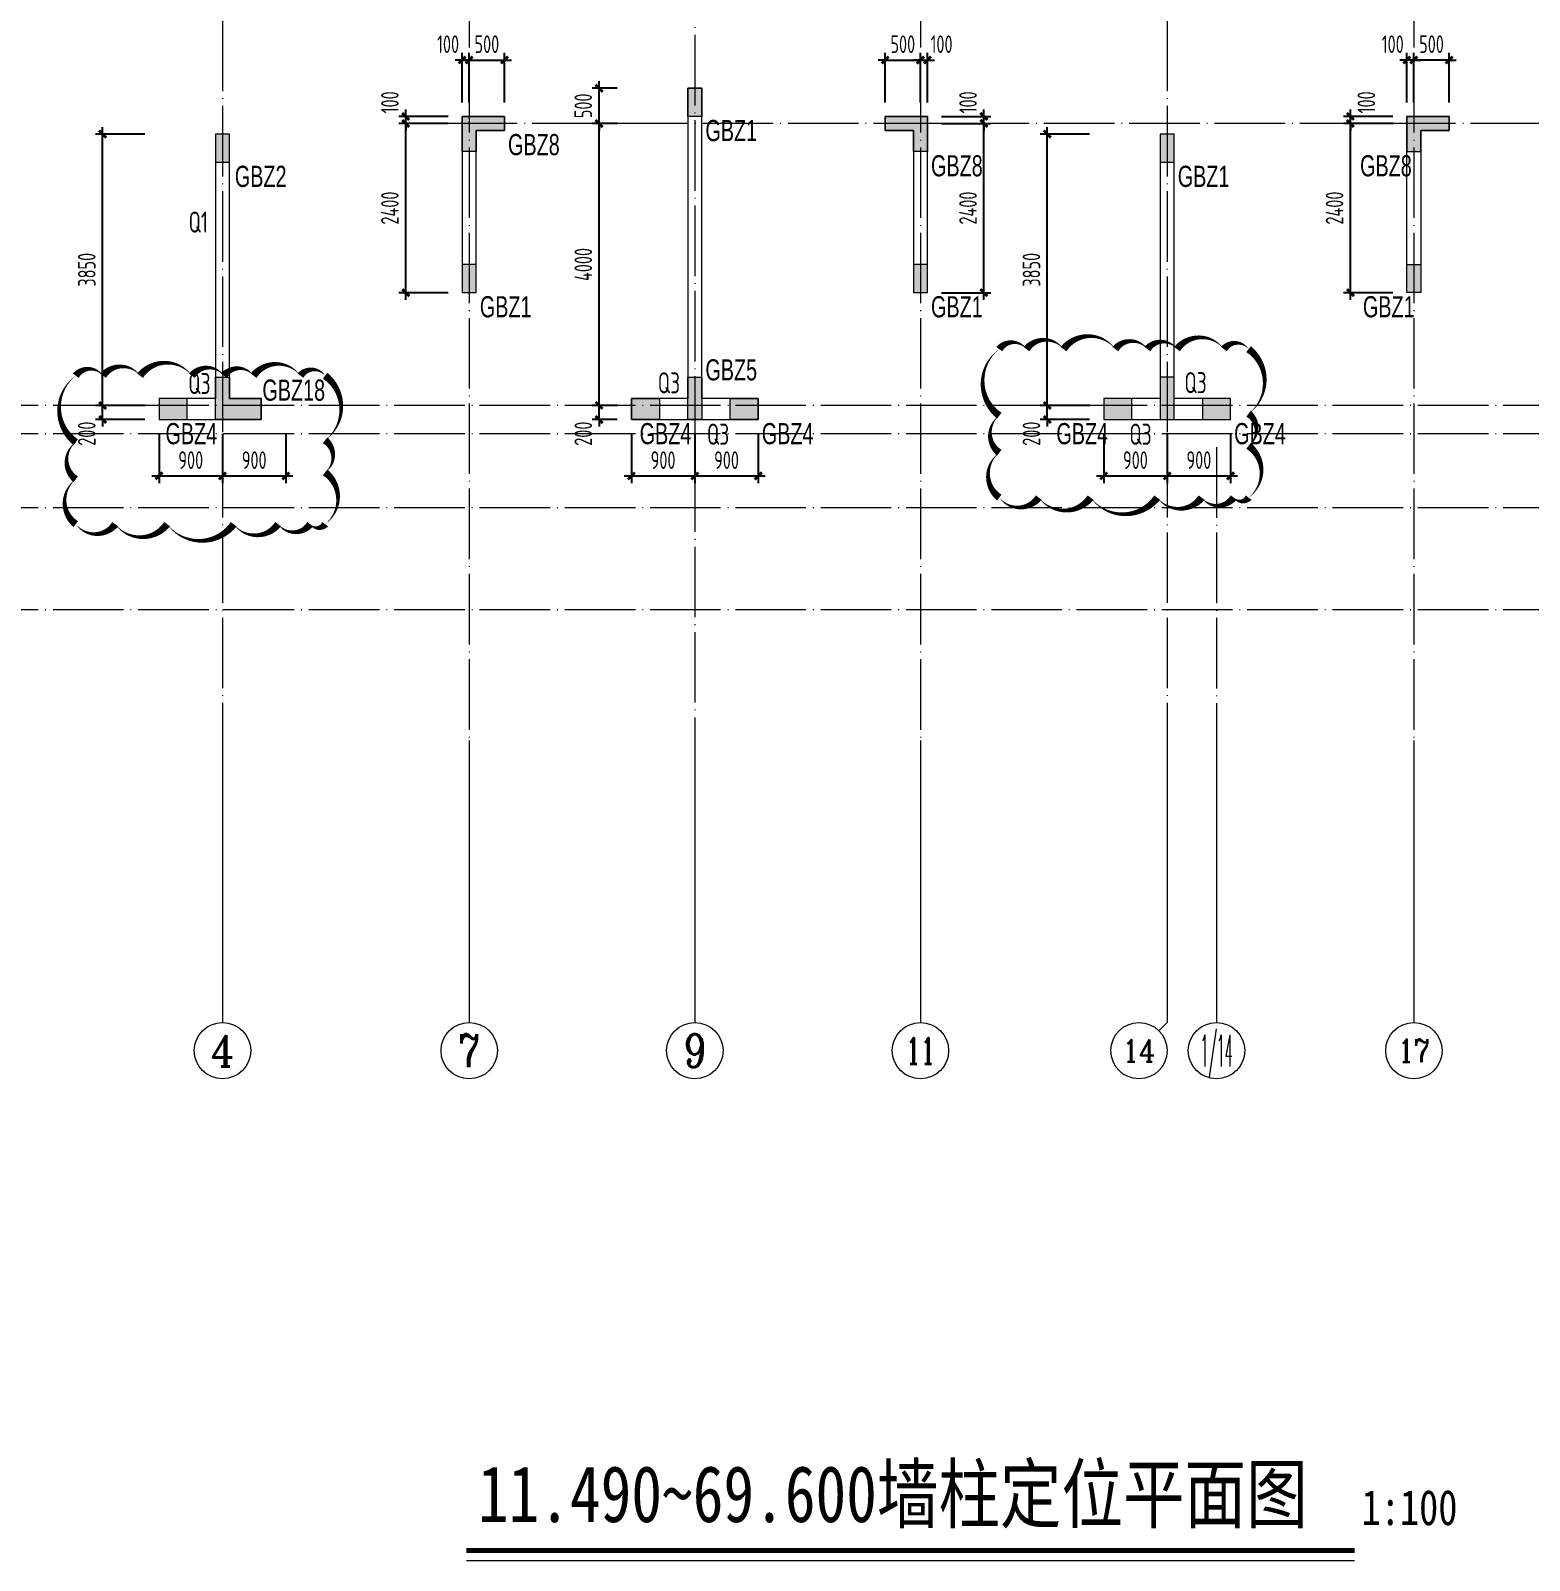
# Model space of a CAD drawing. Extents: x -129922 to 1190196, y -520662 to 139923.
# Drawn here: x 297974 to 319234, y -367154 to -345453 of the extents above; entities that cross this region are included whole.
import ezdxf
from ezdxf.enums import TextEntityAlignment as Align

# ---------------------------------------------------------------- set-up
doc = ezdxf.new("R2010")
doc.units = 0
doc.header["$LTSCALE"] = 1000
doc.header["$MEASUREMENT"] = 0
doc.linetypes.add('DOTE', pattern=[2.42, 2, -0.2, 0.02, -0.2])
for name, color, linetype, lineweight in [('A-标注-轴号', 3, 'Continuous', 15), ('A-标注-轴号文字', 7, 'Continuous', 15), ('A-轴线-塔楼', 1, 'DOTE', 9), ('A-轴线-隔墙', 41, 'DOTE', 9), ('S-基础-HATCH', 251, 'Continuous', 20), ('S-墙柱-COLU', 50, 'Continuous', 20), ('S-墙柱-DIM', 3, 'Continuous', 20), ('S-墙柱-WALL', 6, 'Continuous', 20), ('S-墙柱-编号', 4, 'Continuous', 20), ('S-板-文字', 7, 'Continuous', 20), ('S-通用-TEXT', 7, 'Continuous', 20)]:
    doc.layers.add(name, color=color, linetype=linetype, lineweight=lineweight)
doc.layers.add('S-活动层-非打印1', color=170, linetype='Continuous', lineweight=20, plot=False)
doc.styles.add('_TCH_AXIS', font='COMPLEX.shx', dxfattribs={"bigfont": 'hztxt.shx'})
doc.styles.add('BW_Dim', font='Bweng.shx', dxfattribs={"width": 0.7, "bigfont": 'hztxt.shx'})
doc.styles.add('COMPLEX', font='COMPLEX')
doc.styles.add('TSSD_Dimension', font='tssdeng.shx', dxfattribs={"width": 0.7, "bigfont": 'HZTXT.SHX'})
doc.styles.add('TSSD_Rein', font='tssdeng.shx', dxfattribs={"width": 0.7, "bigfont": 'hztxt.shx'})
doc.styles.add('黑体', font='', dxfattribs={"width": 0.8})
doc.styles.get('黑体').set_extended_font_data('SimHei')
doc.dimstyles.new('TSSD_100_100', dxfattribs={"dimtxt": 250, "dimasz": 100, "dimexe": 100, "dimexo": 200, "dimgap": 100, "dimtad": 1, "dimdec": 0, "dimzin": 0, "dimdsep": 46, "dimtxsty": 'TSSD_Dimension', "dimblk": 'ARCHTICK', "dimcen": 0, "dimdle": 100, "dimclrt": 7, "dimadec": 0, "dimazin": 0, "dimtfac": 1, "dimtdec": 0, "dimtix": 1, "dimtmove": 2, "dimatfit": 0, "dimfxl": 0, "dimtolj": 1, "dimtzin": 0, "dimarcsym": 0})

# ---------------------------------------------------------------- blocks, each defined once
blk = doc.blocks.new('_AXISO')
blk.add_circle((0, 0), 0.5)
at = {"layer": 'S-板-文字', "style": 'COMPLEX', "width": 1.041667}
blk.add_attdef('A', text='', height=0.56, dxfattribs=at).set_placement((-0.25, -0.28), (0.25, -0.28), align=Align.FIT)
blk = doc.blocks.new('ZHOUWANG3')
at = {"layer": 'A-标注-轴号'}
for p, q in [((98852, 226834), (98852, 222834)), ((102352, 226834), (102352, 222834)), ((105552, 226834), (105552, 222834)), ((108752, 226834), (108752, 222834)), ((112252, 226834), (112252, 222834)), ((112952, 226834), (112952, 222834)), ((115752, 226834), (115752, 222834)), ((112135, 222716), (112252, 222834))]:
    blk.add_line(p, q, dxfattribs=at)
at = {"layer": 'A-轴线-塔楼', "linetype": 'DOTE', "ltscale": 0.5}
for p, q in [((105552, 248942), (105552, 226834)), ((98852, 241886), (98852, 226834)), ((112252, 241886), (112252, 226834)), ((102352, 240086), (102352, 226834)), ((108752, 240086), (108752, 226834)), ((115752, 240086), (115752, 226834)), ((122394, 235586), (101608, 235586)), ((139798, 231586), (85362, 231586)), ((112952, 230993), (112952, 226834)), ((139798, 228686), (85362, 228686))]:
    blk.add_line(p, q, dxfattribs=at)
at = {"layer": 'A-轴线-隔墙', "ltscale": 0.5}
for p, q in [((139798, 231186), (85362, 231186)), ((139798, 230136), (85362, 230136))]:
    blk.add_line(p, q, dxfattribs=at)
at = {"layer": 'A-标注-轴号'}
ref = blk.add_blockref('_AXISO', (98852, 222434), dxfattribs=dict(at, xscale=800, yscale=800, zscale=800))
ref.add_attrib('A', '4', dxfattribs={"layer": 'A-标注-轴号文字', "height": 445, "style": '_TCH_AXIS'}).set_placement((98682, 222211), (99022, 222211), align=Align.FIT)
ref = blk.add_blockref('_AXISO', (102352, 222434), dxfattribs=dict(at, xscale=800, yscale=800, zscale=800))
ref.add_attrib('A', '7', dxfattribs={"layer": 'A-标注-轴号文字', "height": 466, "style": '_TCH_AXIS'}).set_placement((102197, 222201), (102507, 222201), align=Align.FIT)
ref = blk.add_blockref('_AXISO', (105552, 222434), dxfattribs=dict(at, xscale=800, yscale=800, zscale=800))
ref.add_attrib('A', '9', dxfattribs={"layer": 'A-标注-轴号文字', "height": 466, "style": '_TCH_AXIS'}).set_placement((105397, 222201), (105707, 222201), align=Align.FIT)
ref = blk.add_blockref('_AXISO', (108752, 222434), dxfattribs=dict(at, xscale=800, yscale=800, zscale=800))
ref.add_attrib('A', '11', dxfattribs={"layer": 'A-标注-轴号文字', "height": 368.8, "style": '_TCH_AXIS'}).set_placement((108541, 222249), (108963, 222249), align=Align.FIT)
ref = blk.add_blockref('_AXISO', (111852, 222434), dxfattribs=dict(at, xscale=800, yscale=800, zscale=800))
ref.add_attrib('A', '14', dxfattribs={"layer": 'A-标注-轴号文字', "height": 314.1, "style": '_TCH_AXIS'}).set_placement((111620, 222277), (112084, 222277), align=Align.FIT)
ref = blk.add_blockref('_AXISO', (112952, 222434), dxfattribs=dict(at, xscale=800, yscale=800, zscale=800))
ref.add_attrib('A', '1/14', dxfattribs={"layer": 'A-标注-轴号文字', "height": 452.5, "style": '_TCH_AXIS', "width": 0.308824}).set_placement((112726, 222207), (113178, 222207), align=Align.FIT)
ref = blk.add_blockref('_AXISO', (115752, 222434), dxfattribs=dict(at, xscale=800, yscale=800, zscale=800))
ref.add_attrib('A', '17', dxfattribs={"layer": 'A-标注-轴号文字', "height": 328.4, "style": '_TCH_AXIS'}).set_placement((115525, 222269), (115979, 222269), align=Align.FIT)
blk = doc.blocks.new('_ArchTick')
at = {"color": 0, "linetype": 'ByBlock', "const_width": 0.4}
blk.add_lwpolyline([(-0.5, -0.5), (0.5, 0.5)], dxfattribs=at)
blk = doc.blocks.new('*D1673')
at = {"layer": 'Defpoints', "color": 0, "transparency": 16777216}
for p in [(298996, -350771), (299796, -350771), (299796, -350971)]:
    blk.add_point(p, dxfattribs=at)
at = {"layer": 'S-墙柱-DIM', "color": 0, "lineweight": -2, "transparency": 16777216}
for p, q in [((298996, -350771), (298996, -350671)), ((299596, -350771), (298896, -350771)), ((298996, -350971), (298996, -350771)), ((299596, -350971), (298896, -350971)), ((298996, -350971), (298996, -351071))]:
    blk.add_line(p, q, dxfattribs=at)
at = {"layer": 'S-墙柱-DIM', "color": 0, "lineweight": -2, "transparency": 16777216, "xscale": 100, "yscale": 100, "zscale": 100}
for p, rotation in [((298996, -350771), 270), ((298996, -350971), 90)]:
    blk.add_blockref('_ArchTick', p, dxfattribs=dict(at, rotation=rotation))
at = {"layer": 'S-墙柱-DIM', "color": 7, "transparency": 16777216, "insert": (298771, -351171), "char_height": 250, "attachment_point": 5, "rotation": 90, "style": 'TSSD_Dimension'}
blk.add_mtext('\\A1;200', dxfattribs=at)
blk = doc.blocks.new('*D1674')
at = {"layer": 'Defpoints', "color": 0, "transparency": 16777216}
for p in [(298996, -346921), (299796, -346921), (299796, -350771)]:
    blk.add_point(p, dxfattribs=at)
at = {"layer": 'S-墙柱-DIM', "color": 0, "lineweight": -2, "transparency": 16777216}
for p, q in [((299596, -346921), (298896, -346921)), ((298996, -350871), (298996, -346821)), ((299596, -350771), (298896, -350771))]:
    blk.add_line(p, q, dxfattribs=at)
at = {"layer": 'S-墙柱-DIM', "color": 0, "lineweight": -2, "transparency": 16777216, "xscale": 100, "yscale": 100, "zscale": 100}
for p, rotation in [((298996, -346921), 90), ((298996, -350771), 270)]:
    blk.add_blockref('_ArchTick', p, dxfattribs=dict(at, rotation=rotation))
at = {"layer": 'S-墙柱-DIM', "color": 7, "transparency": 16777216, "insert": (298771, -348846), "char_height": 250, "attachment_point": 5, "rotation": 90, "style": 'TSSD_Dimension'}
blk.add_mtext('\\A1;3850', dxfattribs=at)
blk = doc.blocks.new('*D1675')
at = {"layer": 'Defpoints', "color": 0, "transparency": 16777216}
for p in [(299796, -350971), (300696, -350971), (300696, -351771)]:
    blk.add_point(p, dxfattribs=at)
at = {"layer": 'S-墙柱-DIM', "color": 0, "lineweight": -2, "transparency": 16777216}
for p, q in [((299796, -351171), (299796, -351871)), ((300696, -351171), (300696, -351871)), ((299696, -351771), (300796, -351771))]:
    blk.add_line(p, q, dxfattribs=at)
at = {"layer": 'S-墙柱-DIM', "color": 0, "lineweight": -2, "transparency": 16777216, "xscale": 100, "yscale": 100, "zscale": 100, "rotation": 180}
blk.add_blockref('_ArchTick', (299796, -351771), dxfattribs=at)
at = {"layer": 'S-墙柱-DIM', "color": 0, "lineweight": -2, "transparency": 16777216, "xscale": 100, "yscale": 100, "zscale": 100}
blk.add_blockref('_ArchTick', (300696, -351771), dxfattribs=at)
at = {"layer": 'S-墙柱-DIM', "color": 7, "transparency": 16777216, "insert": (300246, -351546), "char_height": 250, "attachment_point": 5, "style": 'TSSD_Dimension'}
blk.add_mtext('\\A1;900', dxfattribs=at)
blk = doc.blocks.new('*D1676')
at = {"layer": 'Defpoints', "color": 0, "transparency": 16777216}
for p in [(300696, -350971), (301596, -350971), (301596, -351771)]:
    blk.add_point(p, dxfattribs=at)
at = {"layer": 'S-墙柱-DIM', "color": 0, "lineweight": -2, "transparency": 16777216}
for p, q in [((300696, -351171), (300696, -351871)), ((301596, -351171), (301596, -351871)), ((300596, -351771), (301696, -351771))]:
    blk.add_line(p, q, dxfattribs=at)
at = {"layer": 'S-墙柱-DIM', "color": 0, "lineweight": -2, "transparency": 16777216, "xscale": 100, "yscale": 100, "zscale": 100, "rotation": 180}
blk.add_blockref('_ArchTick', (300696, -351771), dxfattribs=at)
at = {"layer": 'S-墙柱-DIM', "color": 0, "lineweight": -2, "transparency": 16777216, "xscale": 100, "yscale": 100, "zscale": 100}
blk.add_blockref('_ArchTick', (301596, -351771), dxfattribs=at)
at = {"layer": 'S-墙柱-DIM', "color": 7, "transparency": 16777216, "insert": (301146, -351546), "char_height": 250, "attachment_point": 5, "style": 'TSSD_Dimension'}
blk.add_mtext('\\A1;900', dxfattribs=at)
blk = doc.blocks.new('*D1686')
at = {"layer": 'Defpoints', "color": 0, "transparency": 16777216}
for p in [(303296, -346771), (304096, -346771), (304096, -349171)]:
    blk.add_point(p, dxfattribs=at)
at = {"layer": 'S-墙柱-DIM', "color": 0, "lineweight": -2, "transparency": 16777216}
for p, q in [((303896, -346771), (303196, -346771)), ((303296, -349271), (303296, -346671)), ((303896, -349171), (303196, -349171))]:
    blk.add_line(p, q, dxfattribs=at)
at = {"layer": 'S-墙柱-DIM', "color": 0, "lineweight": -2, "transparency": 16777216, "xscale": 100, "yscale": 100, "zscale": 100}
for p, rotation in [((303296, -346771), 90), ((303296, -349171), 270)]:
    blk.add_blockref('_ArchTick', p, dxfattribs=dict(at, rotation=rotation))
at = {"layer": 'S-墙柱-DIM', "color": 7, "transparency": 16777216, "insert": (303071, -347971), "char_height": 250, "attachment_point": 5, "rotation": 90, "style": 'TSSD_Dimension'}
blk.add_mtext('\\A1;2400', dxfattribs=at)
blk = doc.blocks.new('*D1687')
at = {"layer": 'Defpoints', "color": 0, "transparency": 16777216}
for p in [(303296, -346671), (304096, -346671), (304096, -346771)]:
    blk.add_point(p, dxfattribs=at)
at = {"layer": 'S-墙柱-DIM', "color": 0, "lineweight": -2, "transparency": 16777216}
for p, q in [((303896, -346671), (303196, -346671)), ((303896, -346771), (303196, -346771)), ((303296, -346671), (303296, -346571)), ((303296, -346771), (303296, -346671)), ((303296, -346771), (303296, -346871))]:
    blk.add_line(p, q, dxfattribs=at)
at = {"layer": 'S-墙柱-DIM', "color": 0, "lineweight": -2, "transparency": 16777216, "xscale": 100, "yscale": 100, "zscale": 100}
for p, rotation in [((303296, -346671), 270), ((303296, -346771), 90)]:
    blk.add_blockref('_ArchTick', p, dxfattribs=dict(at, rotation=rotation))
at = {"layer": 'S-墙柱-DIM', "color": 7, "transparency": 16777216, "insert": (303071, -346471), "char_height": 250, "attachment_point": 5, "rotation": 90, "style": 'TSSD_Dimension'}
blk.add_mtext('\\A1;100', dxfattribs=at)
blk = doc.blocks.new('*D1688')
at = {"layer": 'Defpoints', "color": 0, "transparency": 16777216}
for p in [(304196, -345871), (304096, -346671), (304196, -346671)]:
    blk.add_point(p, dxfattribs=at)
at = {"layer": 'S-墙柱-DIM', "color": 0, "lineweight": -2, "transparency": 16777216}
for p, q in [((304096, -345871), (303996, -345871)), ((304096, -346471), (304096, -345771)), ((304096, -345871), (304196, -345871)), ((304196, -346471), (304196, -345771)), ((304196, -345871), (304296, -345871))]:
    blk.add_line(p, q, dxfattribs=at)
at = {"layer": 'S-墙柱-DIM', "color": 0, "lineweight": -2, "transparency": 16777216, "xscale": 100, "yscale": 100, "zscale": 100}
blk.add_blockref('_ArchTick', (304096, -345871), dxfattribs=at)
at = {"layer": 'S-墙柱-DIM', "color": 0, "lineweight": -2, "transparency": 16777216, "xscale": 100, "yscale": 100, "zscale": 100, "rotation": 180}
blk.add_blockref('_ArchTick', (304196, -345871), dxfattribs=at)
at = {"layer": 'S-墙柱-DIM', "color": 7, "transparency": 16777216, "insert": (303896, -345646), "char_height": 250, "attachment_point": 5, "style": 'TSSD_Dimension'}
blk.add_mtext('\\A1;100', dxfattribs=at)
blk = doc.blocks.new('*D1689')
at = {"layer": 'Defpoints', "color": 0, "transparency": 16777216}
for p in [(304696, -345871), (304196, -346671), (304696, -346671)]:
    blk.add_point(p, dxfattribs=at)
at = {"layer": 'S-墙柱-DIM', "color": 0, "lineweight": -2, "transparency": 16777216}
for p, q in [((304196, -345871), (304096, -345871)), ((304196, -346471), (304196, -345771)), ((304196, -345871), (304696, -345871)), ((304696, -346471), (304696, -345771)), ((304696, -345871), (304796, -345871))]:
    blk.add_line(p, q, dxfattribs=at)
at = {"layer": 'S-墙柱-DIM', "color": 0, "lineweight": -2, "transparency": 16777216, "xscale": 100, "yscale": 100, "zscale": 100}
blk.add_blockref('_ArchTick', (304196, -345871), dxfattribs=at)
at = {"layer": 'S-墙柱-DIM', "color": 0, "lineweight": -2, "transparency": 16777216, "xscale": 100, "yscale": 100, "zscale": 100, "rotation": 180}
blk.add_blockref('_ArchTick', (304696, -345871), dxfattribs=at)
at = {"layer": 'S-墙柱-DIM', "color": 7, "transparency": 16777216, "insert": (304446, -345646), "char_height": 250, "attachment_point": 5, "style": 'TSSD_Dimension'}
blk.add_mtext('\\A1;500', dxfattribs=at)
blk = doc.blocks.new('*D1699')
at = {"layer": 'Defpoints', "color": 0, "transparency": 16777216}
for p in [(306039, -350771), (306496, -350771), (306496, -350971)]:
    blk.add_point(p, dxfattribs=at)
at = {"layer": 'S-墙柱-DIM', "color": 0, "lineweight": -2, "transparency": 16777216}
for p, q in [((306039, -350771), (306039, -350671)), ((306296, -350771), (305939, -350771)), ((306039, -350971), (306039, -350771)), ((306296, -350971), (305939, -350971)), ((306039, -350971), (306039, -351071))]:
    blk.add_line(p, q, dxfattribs=at)
at = {"layer": 'S-墙柱-DIM', "color": 0, "lineweight": -2, "transparency": 16777216, "xscale": 100, "yscale": 100, "zscale": 100}
for p, rotation in [((306039, -350771), 270), ((306039, -350971), 90)]:
    blk.add_blockref('_ArchTick', p, dxfattribs=dict(at, rotation=rotation))
at = {"layer": 'S-墙柱-DIM', "color": 7, "transparency": 16777216, "insert": (305814, -351171), "char_height": 250, "attachment_point": 5, "rotation": 90, "style": 'TSSD_Dimension'}
blk.add_mtext('\\A1;200', dxfattribs=at)
blk = doc.blocks.new('*D1700')
at = {"layer": 'Defpoints', "color": 0, "transparency": 16777216}
for p in [(306039, -346771), (306496, -346771), (306496, -350771)]:
    blk.add_point(p, dxfattribs=at)
at = {"layer": 'S-墙柱-DIM', "color": 0, "lineweight": -2, "transparency": 16777216}
for p, q in [((306296, -346771), (305939, -346771)), ((306039, -350871), (306039, -346671)), ((306296, -350771), (305939, -350771))]:
    blk.add_line(p, q, dxfattribs=at)
at = {"layer": 'S-墙柱-DIM', "color": 0, "lineweight": -2, "transparency": 16777216, "xscale": 100, "yscale": 100, "zscale": 100}
for p, rotation in [((306039, -346771), 90), ((306039, -350771), 270)]:
    blk.add_blockref('_ArchTick', p, dxfattribs=dict(at, rotation=rotation))
at = {"layer": 'S-墙柱-DIM', "color": 7, "transparency": 16777216, "insert": (305814, -348771), "char_height": 250, "attachment_point": 5, "rotation": 90, "style": 'TSSD_Dimension'}
blk.add_mtext('\\A1;4000', dxfattribs=at)
blk = doc.blocks.new('*D1701')
at = {"layer": 'Defpoints', "color": 0, "transparency": 16777216}
for p in [(306039, -346271), (306496, -346271), (306496, -346771)]:
    blk.add_point(p, dxfattribs=at)
at = {"layer": 'S-墙柱-DIM', "color": 0, "lineweight": -2, "transparency": 16777216}
for p, q in [((306296, -346271), (305939, -346271)), ((306039, -346271), (306039, -346171)), ((306039, -346771), (306039, -346271)), ((306296, -346771), (305939, -346771)), ((306039, -346771), (306039, -346871))]:
    blk.add_line(p, q, dxfattribs=at)
at = {"layer": 'S-墙柱-DIM', "color": 0, "lineweight": -2, "transparency": 16777216, "xscale": 100, "yscale": 100, "zscale": 100}
for p, rotation in [((306039, -346271), 270), ((306039, -346771), 90)]:
    blk.add_blockref('_ArchTick', p, dxfattribs=dict(at, rotation=rotation))
at = {"layer": 'S-墙柱-DIM', "color": 7, "transparency": 16777216, "insert": (305814, -346521), "char_height": 250, "attachment_point": 5, "rotation": 90, "style": 'TSSD_Dimension'}
blk.add_mtext('\\A1;500', dxfattribs=at)
blk = doc.blocks.new('*D1702')
at = {"layer": 'Defpoints', "color": 0, "transparency": 16777216}
for p in [(306496, -350971), (307396, -350971), (307396, -351771)]:
    blk.add_point(p, dxfattribs=at)
at = {"layer": 'S-墙柱-DIM', "color": 0, "lineweight": -2, "transparency": 16777216}
for p, q in [((306496, -351171), (306496, -351871)), ((307396, -351171), (307396, -351871)), ((306396, -351771), (307496, -351771))]:
    blk.add_line(p, q, dxfattribs=at)
at = {"layer": 'S-墙柱-DIM', "color": 0, "lineweight": -2, "transparency": 16777216, "xscale": 100, "yscale": 100, "zscale": 100, "rotation": 180}
blk.add_blockref('_ArchTick', (306496, -351771), dxfattribs=at)
at = {"layer": 'S-墙柱-DIM', "color": 0, "lineweight": -2, "transparency": 16777216, "xscale": 100, "yscale": 100, "zscale": 100}
blk.add_blockref('_ArchTick', (307396, -351771), dxfattribs=at)
at = {"layer": 'S-墙柱-DIM', "color": 7, "transparency": 16777216, "insert": (306946, -351546), "char_height": 250, "attachment_point": 5, "style": 'TSSD_Dimension'}
blk.add_mtext('\\A1;900', dxfattribs=at)
blk = doc.blocks.new('*D1703')
at = {"layer": 'Defpoints', "color": 0, "transparency": 16777216}
for p in [(307396, -350971), (308296, -350971), (308296, -351771)]:
    blk.add_point(p, dxfattribs=at)
at = {"layer": 'S-墙柱-DIM', "color": 0, "lineweight": -2, "transparency": 16777216}
for p, q in [((307396, -351171), (307396, -351871)), ((308296, -351171), (308296, -351871)), ((307296, -351771), (308396, -351771))]:
    blk.add_line(p, q, dxfattribs=at)
at = {"layer": 'S-墙柱-DIM', "color": 0, "lineweight": -2, "transparency": 16777216, "xscale": 100, "yscale": 100, "zscale": 100, "rotation": 180}
blk.add_blockref('_ArchTick', (307396, -351771), dxfattribs=at)
at = {"layer": 'S-墙柱-DIM', "color": 0, "lineweight": -2, "transparency": 16777216, "xscale": 100, "yscale": 100, "zscale": 100}
blk.add_blockref('_ArchTick', (308296, -351771), dxfattribs=at)
at = {"layer": 'S-墙柱-DIM', "color": 7, "transparency": 16777216, "insert": (307846, -351546), "char_height": 250, "attachment_point": 5, "style": 'TSSD_Dimension'}
blk.add_mtext('\\A1;900', dxfattribs=at)
blk = doc.blocks.new('*D1704')
at = {"layer": 'Defpoints', "color": 0, "transparency": 16777216}
for p in [(310696, -346771), (311496, -346771), (310696, -349171)]:
    blk.add_point(p, dxfattribs=at)
at = {"layer": 'S-墙柱-DIM', "color": 0, "lineweight": -2, "transparency": 16777216}
for p, q in [((310896, -346771), (311596, -346771)), ((311496, -349271), (311496, -346671)), ((310896, -349171), (311596, -349171))]:
    blk.add_line(p, q, dxfattribs=at)
at = {"layer": 'S-墙柱-DIM', "color": 0, "lineweight": -2, "transparency": 16777216, "xscale": 100, "yscale": 100, "zscale": 100}
for p, rotation in [((311496, -346771), 90), ((311496, -349171), 270)]:
    blk.add_blockref('_ArchTick', p, dxfattribs=dict(at, rotation=rotation))
at = {"layer": 'S-墙柱-DIM', "color": 7, "transparency": 16777216, "insert": (311271, -347971), "char_height": 250, "attachment_point": 5, "rotation": 90, "style": 'TSSD_Dimension'}
blk.add_mtext('\\A1;2400', dxfattribs=at)
blk = doc.blocks.new('*D1705')
at = {"layer": 'Defpoints', "color": 0, "transparency": 16777216}
for p in [(310696, -346671), (310696, -346771), (311496, -346671)]:
    blk.add_point(p, dxfattribs=at)
at = {"layer": 'S-墙柱-DIM', "color": 0, "lineweight": -2, "transparency": 16777216}
for p, q in [((310896, -346671), (311596, -346671)), ((310896, -346771), (311596, -346771)), ((311496, -346671), (311496, -346571)), ((311496, -346771), (311496, -346671)), ((311496, -346771), (311496, -346871))]:
    blk.add_line(p, q, dxfattribs=at)
at = {"layer": 'S-墙柱-DIM', "color": 0, "lineweight": -2, "transparency": 16777216, "xscale": 100, "yscale": 100, "zscale": 100}
for p, rotation in [((311496, -346671), 270), ((311496, -346771), 90)]:
    blk.add_blockref('_ArchTick', p, dxfattribs=dict(at, rotation=rotation))
at = {"layer": 'S-墙柱-DIM', "color": 7, "transparency": 16777216, "insert": (311271, -346471), "char_height": 250, "attachment_point": 5, "rotation": 90, "style": 'TSSD_Dimension'}
blk.add_mtext('\\A1;100', dxfattribs=at)
blk = doc.blocks.new('*D1706')
at = {"layer": 'Defpoints', "color": 0, "transparency": 16777216}
for p in [(310596, -345871), (310096, -346671), (310596, -346671)]:
    blk.add_point(p, dxfattribs=at)
at = {"layer": 'S-墙柱-DIM', "color": 0, "lineweight": -2, "transparency": 16777216}
for p, q in [((310096, -345871), (309996, -345871)), ((310096, -346471), (310096, -345771)), ((310096, -345871), (310596, -345871)), ((310596, -346471), (310596, -345771)), ((310596, -345871), (310696, -345871))]:
    blk.add_line(p, q, dxfattribs=at)
at = {"layer": 'S-墙柱-DIM', "color": 0, "lineweight": -2, "transparency": 16777216, "xscale": 100, "yscale": 100, "zscale": 100}
blk.add_blockref('_ArchTick', (310096, -345871), dxfattribs=at)
at = {"layer": 'S-墙柱-DIM', "color": 0, "lineweight": -2, "transparency": 16777216, "xscale": 100, "yscale": 100, "zscale": 100, "rotation": 180}
blk.add_blockref('_ArchTick', (310596, -345871), dxfattribs=at)
at = {"layer": 'S-墙柱-DIM', "color": 7, "transparency": 16777216, "insert": (310346, -345646), "char_height": 250, "attachment_point": 5, "style": 'TSSD_Dimension'}
blk.add_mtext('\\A1;500', dxfattribs=at)
blk = doc.blocks.new('*D1707')
at = {"layer": 'Defpoints', "color": 0, "transparency": 16777216}
for p in [(310696, -345871), (310596, -346671), (310696, -346671)]:
    blk.add_point(p, dxfattribs=at)
at = {"layer": 'S-墙柱-DIM', "color": 0, "lineweight": -2, "transparency": 16777216}
for p, q in [((310596, -345871), (310496, -345871)), ((310596, -346471), (310596, -345771)), ((310596, -345871), (310696, -345871)), ((310696, -346471), (310696, -345771)), ((310696, -345871), (310796, -345871))]:
    blk.add_line(p, q, dxfattribs=at)
at = {"layer": 'S-墙柱-DIM', "color": 0, "lineweight": -2, "transparency": 16777216, "xscale": 100, "yscale": 100, "zscale": 100}
blk.add_blockref('_ArchTick', (310596, -345871), dxfattribs=at)
at = {"layer": 'S-墙柱-DIM', "color": 0, "lineweight": -2, "transparency": 16777216, "xscale": 100, "yscale": 100, "zscale": 100, "rotation": 180}
blk.add_blockref('_ArchTick', (310696, -345871), dxfattribs=at)
at = {"layer": 'S-墙柱-DIM', "color": 7, "transparency": 16777216, "insert": (310896, -345646), "char_height": 250, "attachment_point": 5, "style": 'TSSD_Dimension'}
blk.add_mtext('\\A1;100', dxfattribs=at)
blk = doc.blocks.new('*D1717')
at = {"layer": 'Defpoints', "color": 0, "transparency": 16777216}
for p in [(312396, -350771), (313196, -350771), (313196, -350971)]:
    blk.add_point(p, dxfattribs=at)
at = {"layer": 'S-墙柱-DIM', "color": 0, "lineweight": -2, "transparency": 16777216}
for p, q in [((312396, -350771), (312396, -350671)), ((312996, -350771), (312296, -350771)), ((312396, -350971), (312396, -350771)), ((312996, -350971), (312296, -350971)), ((312396, -350971), (312396, -351071))]:
    blk.add_line(p, q, dxfattribs=at)
at = {"layer": 'S-墙柱-DIM', "color": 0, "lineweight": -2, "transparency": 16777216, "xscale": 100, "yscale": 100, "zscale": 100}
for p, rotation in [((312396, -350771), 270), ((312396, -350971), 90)]:
    blk.add_blockref('_ArchTick', p, dxfattribs=dict(at, rotation=rotation))
at = {"layer": 'S-墙柱-DIM', "color": 7, "transparency": 16777216, "insert": (312171, -351171), "char_height": 250, "attachment_point": 5, "rotation": 90, "style": 'TSSD_Dimension'}
blk.add_mtext('\\A1;200', dxfattribs=at)
blk = doc.blocks.new('*D1718')
at = {"layer": 'Defpoints', "color": 0, "transparency": 16777216}
for p in [(312396, -346921), (313196, -346921), (313196, -350771)]:
    blk.add_point(p, dxfattribs=at)
at = {"layer": 'S-墙柱-DIM', "color": 0, "lineweight": -2, "transparency": 16777216}
for p, q in [((312996, -346921), (312296, -346921)), ((312396, -350871), (312396, -346821)), ((312996, -350771), (312296, -350771))]:
    blk.add_line(p, q, dxfattribs=at)
at = {"layer": 'S-墙柱-DIM', "color": 0, "lineweight": -2, "transparency": 16777216, "xscale": 100, "yscale": 100, "zscale": 100}
for p, rotation in [((312396, -346921), 90), ((312396, -350771), 270)]:
    blk.add_blockref('_ArchTick', p, dxfattribs=dict(at, rotation=rotation))
at = {"layer": 'S-墙柱-DIM', "color": 7, "transparency": 16777216, "insert": (312171, -348846), "char_height": 250, "attachment_point": 5, "rotation": 90, "style": 'TSSD_Dimension'}
blk.add_mtext('\\A1;3850', dxfattribs=at)
blk = doc.blocks.new('*D1719')
at = {"layer": 'Defpoints', "color": 0, "transparency": 16777216}
for p in [(313196, -350971), (314096, -350971), (314096, -351771)]:
    blk.add_point(p, dxfattribs=at)
at = {"layer": 'S-墙柱-DIM', "color": 0, "lineweight": -2, "transparency": 16777216}
for p, q in [((313196, -351171), (313196, -351871)), ((314096, -351171), (314096, -351871)), ((313096, -351771), (314196, -351771))]:
    blk.add_line(p, q, dxfattribs=at)
at = {"layer": 'S-墙柱-DIM', "color": 0, "lineweight": -2, "transparency": 16777216, "xscale": 100, "yscale": 100, "zscale": 100, "rotation": 180}
blk.add_blockref('_ArchTick', (313196, -351771), dxfattribs=at)
at = {"layer": 'S-墙柱-DIM', "color": 0, "lineweight": -2, "transparency": 16777216, "xscale": 100, "yscale": 100, "zscale": 100}
blk.add_blockref('_ArchTick', (314096, -351771), dxfattribs=at)
at = {"layer": 'S-墙柱-DIM', "color": 7, "transparency": 16777216, "insert": (313646, -351546), "char_height": 250, "attachment_point": 5, "style": 'TSSD_Dimension'}
blk.add_mtext('\\A1;900', dxfattribs=at)
blk = doc.blocks.new('*D1720')
at = {"layer": 'Defpoints', "color": 0, "transparency": 16777216}
for p in [(314096, -350971), (314996, -350971), (314996, -351771)]:
    blk.add_point(p, dxfattribs=at)
at = {"layer": 'S-墙柱-DIM', "color": 0, "lineweight": -2, "transparency": 16777216}
for p, q in [((314096, -351171), (314096, -351871)), ((314996, -351171), (314996, -351871)), ((313996, -351771), (315096, -351771))]:
    blk.add_line(p, q, dxfattribs=at)
at = {"layer": 'S-墙柱-DIM', "color": 0, "lineweight": -2, "transparency": 16777216, "xscale": 100, "yscale": 100, "zscale": 100, "rotation": 180}
blk.add_blockref('_ArchTick', (314096, -351771), dxfattribs=at)
at = {"layer": 'S-墙柱-DIM', "color": 0, "lineweight": -2, "transparency": 16777216, "xscale": 100, "yscale": 100, "zscale": 100}
blk.add_blockref('_ArchTick', (314996, -351771), dxfattribs=at)
at = {"layer": 'S-墙柱-DIM', "color": 7, "transparency": 16777216, "insert": (314546, -351546), "char_height": 250, "attachment_point": 5, "style": 'TSSD_Dimension'}
blk.add_mtext('\\A1;900', dxfattribs=at)
blk = doc.blocks.new('*D1797')
at = {"layer": 'Defpoints', "color": 0, "transparency": 16777216}
for p in [(316696, -346771), (317496, -346771), (317496, -349171)]:
    blk.add_point(p, dxfattribs=at)
at = {"layer": 'S-墙柱-DIM', "color": 0, "lineweight": -2, "transparency": 16777216}
for p, q in [((317296, -346771), (316596, -346771)), ((316696, -349271), (316696, -346671)), ((317296, -349171), (316596, -349171))]:
    blk.add_line(p, q, dxfattribs=at)
at = {"layer": 'S-墙柱-DIM', "color": 0, "lineweight": -2, "transparency": 16777216, "xscale": 100, "yscale": 100, "zscale": 100}
for p, rotation in [((316696, -346771), 90), ((316696, -349171), 270)]:
    blk.add_blockref('_ArchTick', p, dxfattribs=dict(at, rotation=rotation))
at = {"layer": 'S-墙柱-DIM', "color": 7, "transparency": 16777216, "insert": (316471, -347971), "char_height": 250, "attachment_point": 5, "rotation": 90, "style": 'TSSD_Dimension'}
blk.add_mtext('\\A1;2400', dxfattribs=at)
blk = doc.blocks.new('*D1798')
at = {"layer": 'Defpoints', "color": 0, "transparency": 16777216}
for p in [(316696, -346671), (317496, -346671), (317496, -346771)]:
    blk.add_point(p, dxfattribs=at)
at = {"layer": 'S-墙柱-DIM', "color": 0, "lineweight": -2, "transparency": 16777216}
for p, q in [((317296, -346671), (316596, -346671)), ((317296, -346771), (316596, -346771)), ((316696, -346671), (316696, -346571)), ((316696, -346771), (316696, -346671)), ((316696, -346771), (316696, -346871))]:
    blk.add_line(p, q, dxfattribs=at)
at = {"layer": 'S-墙柱-DIM', "color": 0, "lineweight": -2, "transparency": 16777216, "xscale": 100, "yscale": 100, "zscale": 100}
for p, rotation in [((316696, -346671), 270), ((316696, -346771), 90)]:
    blk.add_blockref('_ArchTick', p, dxfattribs=dict(at, rotation=rotation))
at = {"layer": 'S-墙柱-DIM', "color": 7, "transparency": 16777216, "insert": (316921, -346471), "char_height": 250, "attachment_point": 5, "rotation": 90, "style": 'TSSD_Dimension'}
blk.add_mtext('\\A1;100', dxfattribs=at)
blk = doc.blocks.new('*D1799')
at = {"layer": 'Defpoints', "color": 0, "transparency": 16777216}
for p in [(317596, -345871), (317596, -346671), (318096, -346671)]:
    blk.add_point(p, dxfattribs=at)
at = {"layer": 'S-墙柱-DIM', "color": 0, "lineweight": -2, "transparency": 16777216}
for p, q in [((317596, -345871), (317496, -345871)), ((317596, -346471), (317596, -345771)), ((318096, -345871), (317596, -345871)), ((318096, -346471), (318096, -345771)), ((318096, -345871), (318196, -345871))]:
    blk.add_line(p, q, dxfattribs=at)
at = {"layer": 'S-墙柱-DIM', "color": 0, "lineweight": -2, "transparency": 16777216, "xscale": 100, "yscale": 100, "zscale": 100}
blk.add_blockref('_ArchTick', (317596, -345871), dxfattribs=at)
at = {"layer": 'S-墙柱-DIM', "color": 0, "lineweight": -2, "transparency": 16777216, "xscale": 100, "yscale": 100, "zscale": 100, "rotation": 180}
blk.add_blockref('_ArchTick', (318096, -345871), dxfattribs=at)
at = {"layer": 'S-墙柱-DIM', "color": 7, "transparency": 16777216, "insert": (317846, -345646), "char_height": 250, "attachment_point": 5, "style": 'TSSD_Dimension'}
blk.add_mtext('\\A1;500', dxfattribs=at)
blk = doc.blocks.new('*D1800')
at = {"layer": 'Defpoints', "color": 0, "transparency": 16777216}
for p in [(317496, -345871), (317496, -346671), (317596, -346671)]:
    blk.add_point(p, dxfattribs=at)
at = {"layer": 'S-墙柱-DIM', "color": 0, "lineweight": -2, "transparency": 16777216}
for p, q in [((317496, -345871), (317396, -345871)), ((317496, -346471), (317496, -345771)), ((317596, -345871), (317496, -345871)), ((317596, -346471), (317596, -345771)), ((317596, -345871), (317696, -345871))]:
    blk.add_line(p, q, dxfattribs=at)
at = {"layer": 'S-墙柱-DIM', "color": 0, "lineweight": -2, "transparency": 16777216, "xscale": 100, "yscale": 100, "zscale": 100}
blk.add_blockref('_ArchTick', (317496, -345871), dxfattribs=at)
at = {"layer": 'S-墙柱-DIM', "color": 0, "lineweight": -2, "transparency": 16777216, "xscale": 100, "yscale": 100, "zscale": 100, "rotation": 180}
blk.add_blockref('_ArchTick', (317596, -345871), dxfattribs=at)
at = {"layer": 'S-墙柱-DIM', "color": 7, "transparency": 16777216, "insert": (317296, -345646), "char_height": 250, "attachment_point": 5, "style": 'TSSD_Dimension'}
blk.add_mtext('\\A1;100', dxfattribs=at)

msp = doc.modelspace()

# ---------------------------------------------------------------- hatches: boundary and pattern name
at = {"layer": 'S-基础-HATCH'}
for points in [[(307296.4, -346270.7), (307496.4, -346270.7), (307496.4, -346670.7), (307296.4, -346670.7)], [(304296.4, -346870.7), (304296.4, -347170.7), (304096.4, -347170.7), (304096.4, -346670.7), (304696.4, -346670.7), (304696.4, -346870.7)], [(310496.4, -346870.7), (310096.4, -346870.7), (310096.4, -346670.7), (310696.4, -346670.7), (310696.4, -347170.7), (310496.4, -347170.7)], [(317696.4, -346870.7), (318096.4, -346870.7), (318096.4, -346670.7), (317496.4, -346670.7), (317496.4, -347170.7), (317696.4, -347170.7)], [(300796.4, -346920.7), (300596.4, -346920.7), (300596.4, -347320.7), (300796.4, -347320.7)], [(314196.4, -346920.7), (313996.4, -346920.7), (313996.4, -347320.7), (314196.4, -347320.7)], [(304096.4, -348770.7), (304096.4, -349170.7), (304296.4, -349170.7), (304296.4, -348770.7)], [(310496.4, -349170.7), (310696.4, -349170.7), (310696.4, -348770.7), (310496.4, -348770.7)], [(317696.4, -349170.7), (317496.4, -349170.7), (317496.4, -348770.7), (317696.4, -348770.7)], [(301246.4, -350670.7), (301246.4, -350970.7), (300596.4, -350970.7), (300596.4, -350370.7), (300796.4, -350370.7), (300796.4, -350670.7)], [(307496.4, -350970.7), (307296.4, -350970.7), (307296.4, -350370.7), (307496.4, -350370.7)], [(313996.4, -350970.7), (314196.4, -350970.7), (314196.4, -350370.7), (313996.4, -350370.7)], [(300196.4, -350670.7), (299796.4, -350670.7), (299796.4, -350970.7), (300196.4, -350970.7)], [(306896.4, -350970.7), (306496.4, -350970.7), (306496.4, -350670.7), (306896.4, -350670.7)], [(307896.4, -350670.7), (308296.4, -350670.7), (308296.4, -350970.7), (307896.4, -350970.7)], [(313596.4, -350670.7), (313196.4, -350670.7), (313196.4, -350970.7), (313596.4, -350970.7)], [(314596.4, -350970.7), (314996.4, -350970.7), (314996.4, -350670.7), (314596.4, -350670.7)]]:
    msp.add_hatch(color=256, dxfattribs=at).paths.add_polyline_path(points)

# ---------------------------------------------------------------- linework, layer by layer
at = {"layer": 'S-墙柱-COLU'}
for points in [[(307296.4, -346270.7), (307496.4, -346270.7), (307496.4, -346670.7), (307296.4, -346670.7)], [(304296.4, -346870.7), (304296.4, -347170.7), (304096.4, -347170.7), (304096.4, -346670.7), (304696.4, -346670.7), (304696.4, -346870.7)], [(310496.4, -346870.7), (310096.4, -346870.7), (310096.4, -346670.7), (310696.4, -346670.7), (310696.4, -347170.7), (310496.4, -347170.7)], [(317696.4, -346870.7), (318096.4, -346870.7), (318096.4, -346670.7), (317496.4, -346670.7), (317496.4, -347170.7), (317696.4, -347170.7)], [(300796.4, -346920.7), (300596.4, -346920.7), (300596.4, -347320.7), (300796.4, -347320.7)], [(314196.4, -346920.7), (313996.4, -346920.7), (313996.4, -347320.7), (314196.4, -347320.7)], [(304096.4, -348770.7), (304096.4, -349170.7), (304296.4, -349170.7), (304296.4, -348770.7)], [(310496.4, -349170.7), (310696.4, -349170.7), (310696.4, -348770.7), (310496.4, -348770.7)], [(317696.4, -349170.7), (317496.4, -349170.7), (317496.4, -348770.7), (317696.4, -348770.7)], [(301246.4, -350670.7), (301246.4, -350970.7), (300596.4, -350970.7), (300596.4, -350370.7), (300796.4, -350370.7), (300796.4, -350670.7)], [(307496.4, -350970.7), (307296.4, -350970.7), (307296.4, -350370.7), (307496.4, -350370.7)], [(313996.4, -350970.7), (314196.4, -350970.7), (314196.4, -350370.7), (313996.4, -350370.7)], [(300196.4, -350670.7), (299796.4, -350670.7), (299796.4, -350970.7), (300196.4, -350970.7)], [(306896.4, -350970.7), (306496.4, -350970.7), (306496.4, -350670.7), (306896.4, -350670.7)], [(307896.4, -350670.7), (308296.4, -350670.7), (308296.4, -350970.7), (307896.4, -350970.7)], [(313596.4, -350670.7), (313196.4, -350670.7), (313196.4, -350970.7), (313596.4, -350970.7)], [(314596.4, -350970.7), (314996.4, -350970.7), (314996.4, -350670.7), (314596.4, -350670.7)]]:
    msp.add_lwpolyline(points, close=True, dxfattribs=at)
at = {"layer": 'S-墙柱-WALL'}
for points in [[(308296.4, -350970.7), (308296.4, -350670.7), (307496.4, -350670.7), (307496.4, -346270.7), (307296.4, -346270.7), (307296.4, -350670.7), (306496.4, -350670.7), (306496.4, -350970.7)], [(304296.4, -346870.7), (304696.4, -346870.7), (304696.4, -346670.7), (304096.4, -346670.7), (304096.4, -349170.7), (304296.4, -349170.7)], [(310696.4, -349170.7), (310696.4, -346670.7), (310096.4, -346670.7), (310096.4, -346870.7), (310496.4, -346870.7), (310496.4, -349170.7)], [(317496.4, -349170.7), (317496.4, -346670.7), (318096.4, -346670.7), (318096.4, -346870.7), (317696.4, -346870.7), (317696.4, -349170.7)], [(301246.4, -350970.7), (301246.4, -350670.7), (300796.4, -350670.7), (300796.4, -346920.7), (300596.4, -346920.7), (300596.4, -350670.7), (299796.4, -350670.7), (299796.4, -350970.7)], [(314996.4, -350970.7), (314996.4, -350670.7), (314196.4, -350670.7), (314196.4, -346920.7), (313996.4, -346920.7), (313996.4, -350670.7), (313196.4, -350670.7), (313196.4, -350970.7)]]:
    msp.add_lwpolyline(points, close=True, dxfattribs=at)
at = {"layer": 'S-活动层-非打印1'}
for points in [[(311714.5, -349971.3, 0, 105, 0.5), (311714.5, -350916.3, 0, 105, 0.5), (311714.5, -351441.3, 0, 105, 0.5), (311714.5, -352077.9, 0, 105, 0.5), (312274.5, -352077.9, 0, 105, 0.5), (313009.5, -352077.9, 0, 105, 0.5), (313954.5, -352077.9, 0, 105, 0.5), (314584.5, -352077.9, 0, 105, 0.5), (315039.5, -352077.9, 0, 105, 0.5), (315250.7, -352077.9, 0, 105, 0.5), (315250.7, -351342.9, 0, 105, 0.5), (315250.7, -350887.9, 0, 105, 0.5), (315250.7, -349971.3, 0, 105, 0.5), (314900.7, -349971.3, 0, 105, 0.5), (314235.7, -349971.3, 0, 105, 0.5), (313815.7, -349971.3, 0, 105, 0.5), (313360.7, -349971.3, 0, 105, 0.5), (312625.7, -349971.3, 0, 105, 0.5), (312100.7, -349971.3, 0, 105, 0.5)], [(298615.5, -350348.4, 0, 105, 0.5), (298615.5, -351293.4, 0, 105, 0.5), (298615.5, -351818.4, 0, 105, 0.5), (298615.5, -352455, 0, 105, 0.5), (299175.5, -352455, 0, 105, 0.5), (299910.5, -352455, 0, 105, 0.5), (300855.5, -352455, 0, 105, 0.5), (301485.5, -352455, 0, 105, 0.5), (301940.5, -352455, 0, 105, 0.5), (302151.8, -352455, 0, 105, 0.5), (302151.8, -351720, 0, 105, 0.5), (302151.8, -351265, 0, 105, 0.5), (302151.8, -350348.4, 0, 105, 0.5), (301801.8, -350348.4, 0, 105, 0.5), (301136.8, -350348.4, 0, 105, 0.5), (300716.8, -350348.4, 0, 105, 0.5), (300261.8, -350348.4, 0, 105, 0.5), (299526.8, -350348.4, 0, 105, 0.5), (299001.8, -350348.4, 0, 105, 0.5)]]:
    msp.add_lwpolyline(points, format="xyseb", close=True, dxfattribs=at)
at = {"layer": 'S-通用-TEXT', "const_width": 70}
msp.add_lwpolyline([(304155.5, -367013.9), (316755.7, -367013.9)], dxfattribs=at)
at = {"layer": 'S-通用-TEXT'}
msp.add_lwpolyline([(304155.5, -367153.9), (316755.7, -367153.9)], dxfattribs=at)

# ---------------------------------------------------------------- block references
msp.add_blockref('ZHOUWANG3', (201844.5, -582357.1))

# ---------------------------------------------------------------- texts
at = {"layer": 'S-墙柱-编号', "style": 'TSSD_Rein', "width": 0.7}
for s, p in [('Q1', (300215.2, -348319.4)), ('Q3', (300210.5, -350609.4)), ('Q3', (306870.8, -350600.2)), ('Q3', (314341.2, -350597.1)), ('Q3', (307568.4, -351328.1)), ('Q3', (313560, -351329.2))]:
    msp.add_text(s, height=300, dxfattribs=at).set_placement(p)
at = {"layer": 'S-通用-TEXT', "style": 'BW_Dim', "width": 0.7}
for s, p in [('GBZ1', (307546.4, -346720.7)), ('GBZ8', (304746.4, -346920.7)), ('GBZ2', (300871.4, -347370.7)), ('GBZ8', (310746.4, -347220.7)), ('GBZ1', (314246.4, -347370.7)), ('GBZ8', (316832.6, -347220.7)), ('GBZ1', (304346.4, -349220.7)), ('GBZ1', (310746.4, -349220.7)), ('GBZ1', (316873, -349220.7)), ('GBZ5', (307546.4, -350115.8)), ('GBZ18', (301262.1, -350403.5)), ('GBZ4', (299887.6, -351020.7)), ('GBZ4', (306613.2, -351020.7)), ('GBZ4', (308346.4, -351020.7)), ('GBZ4', (312524.5, -351020.7)), ('GBZ4', (315046.4, -351020.7))]:
    msp.add_text(s, height=300, dxfattribs=at).set_placement(p, align=Align.TOP_LEFT)
at = {"layer": 'S-通用-TEXT', "style": '黑体', "width": 0.8}
for s, height, p in [('11.490~69.600墙柱定位平面图', 800, (304318.8, -366610.5)), ('1:100', 500, (316853.6, -366653.1))]:
    msp.add_text(s, height=height, dxfattribs=at).set_placement(p)

# ---------------------------------------------------------------- dimensions: what is measured, and where the dimension line sits
at = {"layer": 'S-墙柱-DIM'}
for base, p1, p2, picture, middle in [((304196.4, -345870.7), (304096.4, -346670.7), (304196.4, -346670.7), '*D1688', (303896.4, -345645.7)), ((310696.4, -345870.7), (310596.4, -346670.7), (310696.4, -346670.7), '*D1707', (310896.4, -345645.7))]:
    dim = msp.add_linear_dim(base=base, p1=p1, p2=p2, dimstyle='TSSD_100_100', dxfattribs=at)
    dim.commit()
    dim.dimension.update_dxf_attribs({"geometry": picture, "text_midpoint": middle, "dimtype": 128})
for base, p1, p2, picture, middle in [((304696.4, -345870.7), (304196.4, -346670.7), (304696.4, -346670.7), '*D1689', (304446.4, -345645.7)), ((310596.4, -345870.7), (310096.4, -346670.7), (310596.4, -346670.7), '*D1706', (310346.4, -345645.7)), ((300696.4, -351770.7), (299796.4, -350970.7), (300696.4, -350970.7), '*D1675', (300246.4, -351545.7)), ((301596.4, -351770.7), (300696.4, -350970.7), (301596.4, -350970.7), '*D1676', (301146.4, -351545.7)), ((307396.4, -351770.7), (306496.4, -350970.7), (307396.4, -350970.7), '*D1702', (306946.4, -351545.7)), ((308296.4, -351770.7), (307396.4, -350970.7), (308296.4, -350970.7), '*D1703', (307846.4, -351545.7)), ((314096.4, -351770.7), (313196.4, -350970.7), (314096.4, -350970.7), '*D1719', (313646.4, -351545.7)), ((314996.4, -351770.7), (314096.4, -350970.7), (314996.4, -350970.7), '*D1720', (314546.4, -351545.7))]:
    dim = msp.add_linear_dim(base=base, p1=p1, p2=p2, dimstyle='TSSD_100_100', dxfattribs=at)
    dim.commit()
    dim.dimension.update_dxf_attribs({"geometry": picture, "text_midpoint": middle})
for base, p1, p2, angle, picture, middle in [((317496.4, -345870.7), (317596.4, -346670.7), (317496.4, -346670.7), 180, '*D1800', (317296.4, -345645.7)), ((303296.4, -346670.7), (304096.4, -346770.7), (304096.4, -346670.7), 90, '*D1687', (303071.4, -346470.7)), ((311496.4, -346670.7), (310696.4, -346770.7), (310696.4, -346670.7), 90, '*D1705', (311271.4, -346470.7)), ((316696.4, -346670.7), (317496.4, -346770.7), (317496.4, -346670.7), 90, '*D1798', (316921.4, -346470.7)), ((298996.4, -350770.7), (299796.4, -350970.7), (299796.4, -350770.7), 90, '*D1673', (298771.4, -351170.7)), ((306039, -350770.7), (306496.4, -350970.7), (306496.4, -350770.7), 90, '*D1699', (305814, -351170.7)), ((312396.4, -350770.7), (313196.4, -350970.7), (313196.4, -350770.7), 90, '*D1717', (312171.4, -351170.7))]:
    dim = msp.add_linear_dim(base=base, p1=p1, p2=p2, angle=angle, dimstyle='TSSD_100_100', dxfattribs=at)
    dim.commit()
    dim.dimension.update_dxf_attribs({"geometry": picture, "text_midpoint": middle, "dimtype": 128})
for base, p1, p2, angle, picture, middle in [((317596.4, -345870.7), (318096.4, -346670.7), (317596.4, -346670.7), 180, '*D1799', (317846.4, -345645.7)), ((306039, -346270.7), (306496.4, -346770.7), (306496.4, -346270.7), 90, '*D1701', (305814, -346520.7)), ((303296.4, -346770.7), (304096.4, -349170.7), (304096.4, -346770.7), 90, '*D1686', (303071.4, -347970.7)), ((306039, -346770.7), (306496.4, -350770.7), (306496.4, -346770.7), 90, '*D1700', (305814, -348770.7)), ((311496.4, -346770.7), (310696.4, -349170.7), (310696.4, -346770.7), 90, '*D1704', (311271.4, -347970.7)), ((316696.4, -346770.7), (317496.4, -349170.7), (317496.4, -346770.7), 90, '*D1797', (316471.4, -347970.7)), ((298996.4, -346920.7), (299796.4, -350770.7), (299796.4, -346920.7), 90, '*D1674', (298771.4, -348845.7)), ((312396.4, -346920.7), (313196.4, -350770.7), (313196.4, -346920.7), 90, '*D1718', (312171.4, -348845.7))]:
    dim = msp.add_linear_dim(base=base, p1=p1, p2=p2, angle=angle, dimstyle='TSSD_100_100', dxfattribs=at)
    dim.commit()
    dim.dimension.update_dxf_attribs({"geometry": picture, "text_midpoint": middle})

doc.saveas('drawing.dxf')
